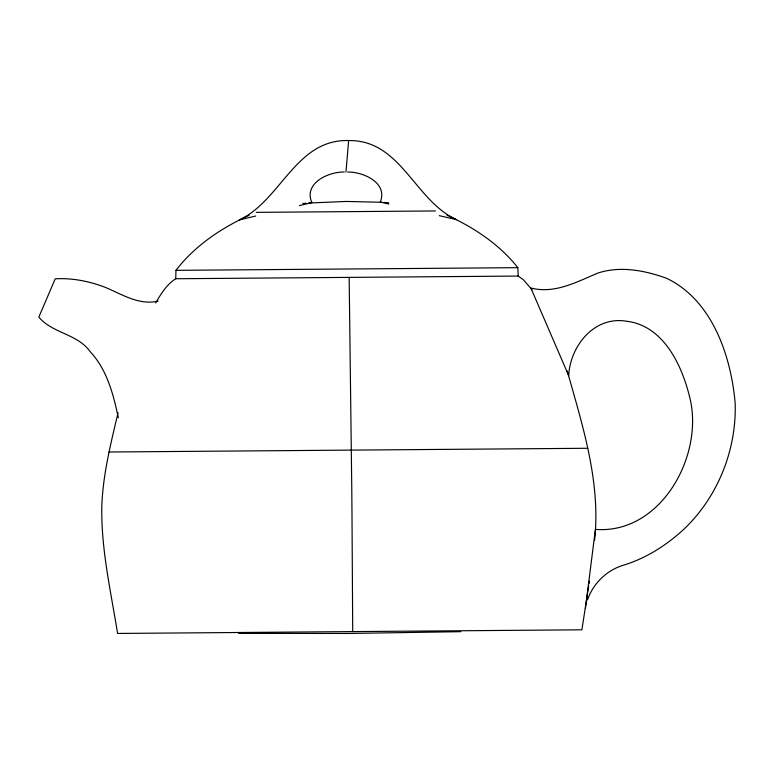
<?xml version="1.0" encoding="UTF-8"?>
<svg xmlns="http://www.w3.org/2000/svg" width="774" height="774" viewBox="0 0 774 774"><rect width="100%" height="100%" fill="white"/><g stroke="black" fill="none" stroke-linecap="round" stroke-linejoin="round"><path stroke-width="1.16" d="M155.748 302.934C160.924 293.83 166.691 284.464 175.727 278.746L175.969 270.339C194.787 245.764 221.258 228.088 249.151 215.288M594.548 540.552C600.982 482.637 582.687 426 567.255 370.988M345.968 172.07L348.639 140.558C400.942 139.775 414.671 200.669 456.486 219.642L439.235 215.656M585.415 608.461L595.399 529.397C660.367 534.495 703.595 456.728 690.127 399.045C682.494 366.286 663.966 325.583 626.447 321.21C594.268 315.811 570.206 345.891 568.697 375.651L530.858 287.996C554.619 294.188 576.756 281.929 597.915 273.048C620.371 265.714 644.868 270.416 666.54 278.272C712.196 300.022 731.033 355.876 735.155 403.138C736.732 449.81 717.759 497.16 683.781 529.319C666.656 545.167 646.445 558.054 624.076 565.02C607.135 569.828 593.126 583.277 587.505 599.956M588.656 585.957L581.903 629.813L117.571 633.442C110.866 591.394 101.046 549.356 101.81 506.525C102.874 474.665 110.759 443.618 118.054 412.755M589.024 583.586L589.391 581.216M255.72 216.014L239.282 219.942C281.175 200.447 295.687 139.02 348.639 140.558M299.393 205.603L311.883 202.624C303.379 183.312 328.244 171.722 344.256 172.022M158.08 301.105C138.972 305.556 122.069 294.323 105.264 287.357C89.378 281.252 72.282 277.847 55.225 278.814L38.835 317.088C52.545 333.488 77.332 333.691 90.123 351.609C107.083 369.662 113.314 394.305 118.364 417.834M302.827 203.514L306.388 203.214M308.768 203.02L346.375 201.443L381.621 202.266M460.83 631.671L349.751 633.442L238.653 633.403M256.32 212.357L435.433 210.954M175.969 270.339L517.835 267.669L518.203 276.066L523.505 279.849L532.038 289.776M175.727 278.746L518.203 276.066M108.97 452.006L587.659 448.272M347.661 172.022C363.48 171.799 388.055 182.887 380.286 202.053L388.809 204.026M384.001 202.43L388.751 202.759M446.946 215.182C473.843 227.421 499.375 244.294 517.835 267.669M349.161 277.392L351.754 487.01A230.816 2.961 89.6 0 1 351.986 513.588L352.712 631.603"/></g></svg>
